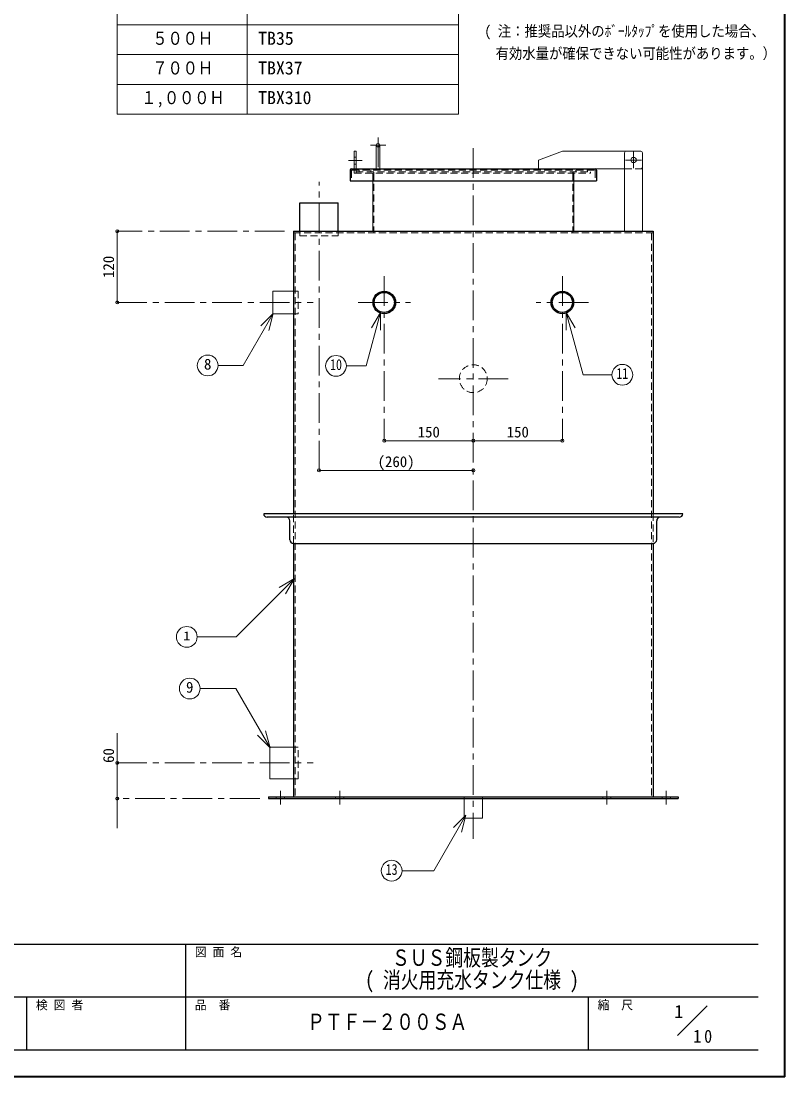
# Model space of a CAD drawing. Units: millimetres at full size, sheet at 1:10; details may follow other scales. Extents: x -2123 to 1927, y -1358 to 1452.
# Drawn here: x 640 to 1927, y -1358 to 421 of the extents above; entities that cross this region are included whole.
import ezdxf
from ezdxf.enums import TextEntityAlignment as Align

# ---------------------------------------------------------------- set-up
doc = ezdxf.new("R2010")
doc.units = ezdxf.units.MM
doc.header["$LTSCALE"] = 10
doc.header["$PDMODE"] = 32
doc.header["$PDSIZE"] = 5
doc.linetypes.add('CHAIN1', pattern=[8, 5, -1, 1, -1])
doc.linetypes.add('DASHED1', pattern=[1.8, 1.2, -0.6])
doc.layers.add('0-0', color=7, linetype='Continuous', lineweight=18)
doc.styles.add('ＭＳ ゴシック', font='')
doc.styles.get('ＭＳ ゴシック').set_extended_font_data('MS Gothic')

msp = doc.modelspace()

# ---------------------------------------------------------------- linework, layer by layer
at = {"layer": '0-0', "color": 1, "lineweight": 40}
for q in [(1927.2, 1451.91), (-2122.8, -1358.09)]:
    msp.add_line((1927.2, -1358.09), q, dxfattribs=at)
at = {"layer": '0-0', "color": 3}
for p, q in [((802.2, 264.41), (802.2, 664.41)), ((1377.2, 264.41), (1377.2, 664.41)), ((1020.95, 264.41), (1020.95, 614.41)), ((1377.2, 414.41), (802.2, 414.41)), ((1377.2, 364.41), (802.2, 364.41)), ((1377.2, 314.41), (802.2, 314.41)), ((1377.2, 264.41), (802.2, 264.41))]:
    msp.add_line(p, q, dxfattribs=at)
at = {"layer": '0-0', "color": 4, "linetype": 'CHAIN1', "lineweight": 9}
for p, q in [((1241.7, 224.91), (1241.7, 171.91)), ((1228.7, 211.91), (1254.7, 211.91)), ((1402.2, 206.91), (1402.2, -957.09)), ((1672.2, 173.41), (1672.2, 200.41)), ((1214.7, 185.91), (1191.7, 185.91)), ((1658.7, 186.91), (1685.7, 186.91)), ((1142.2, -336.09), (1142.2, 149.91)), ((1084.2, 66.91), (802.2, 66.91)), ((1252.2, -9.09), (1252.2, -286.09)), ((1552.2, -9.09), (1552.2, -286.09)), ((802.2, -53.09), (1132.2, -53.09)), ((1208.2, -53.09), (1296.2, -53.09)), ((1596.2, -53.09), (1508.2, -53.09)), ((1460.7, -181.59), (1343.7, -181.59)), ((802.2, -829.09), (1132.2, -829.09)), ((1042.2, -889.09), (802.2, -889.09)), ((1077.2, -876.09), (1077.2, -899.09)), ((1177.2, -876.09), (1177.2, -899.09)), ((1627.2, -876.09), (1627.2, -899.09)), ((1727.2, -876.09), (1727.2, -899.09))]:
    msp.add_line(p, q, dxfattribs=at)
at = {"layer": '0-0', "color": 4, "lineweight": 9}
for p, q in [((1201.7, 201.91), (1204.7, 201.91)), ((1201.7, 201.91), (1201.7, 171.91)), ((1204.7, 201.91), (1204.7, 171.91)), ((1512.2, 186.91), (1552.2, 201.91)), ((1660.2, 201.91), (1552.2, 201.91)), ((1512.2, 186.91), (1512.2, 171.91)), ((1657.2, 171.91), (1607.7, 171.91)), ((1232.7, 151.91), (1232.7, 66.91)), ((1571.7, 151.91), (1571.7, 66.91)), ((802.2, -53.09), (802.2, 66.91)), ((1252.2, -286.09), (1402.2, -286.09)), ((1402.2, -286.09), (1552.2, -286.09)), ((1402.2, -336.09), (1142.2, -336.09)), ((802.2, -779.09), (802.2, -939.09))]:
    msp.add_line(p, q, dxfattribs=at)
at = {"layer": '0-0'}
for p, q in [((1238.7, 211.91), (1238.7, 171.91)), ((1244.7, 211.91), (1244.7, 171.91)), ((1657.2, 198.91), (1657.2, 66.91)), ((1684.2, 201.91), (1660.2, 201.91)), ((1687.2, 198.91), (1687.2, 66.91)), ((1064.2, -34.09), (1099.2, -34.09)), ((1245.53, -69.88), (1221.4, -159.94)), ((1245.53, -69.88), (1230.53, -95.86)), ((1245.53, -69.88), (1245.53, -99.88)), ((1558.86, -69.88), (1558.86, -99.88)), ((1558.86, -69.88), (1573.86, -95.86)), ((1558.86, -69.88), (1587.03, -174.98)), ((1065.17, -71.55), (1014.52, -159.28)), ((1065.17, -71.55), (1043.96, -92.76)), ((1065.17, -71.55), (1057.41, -100.52)), ((972.15, -159.28), (1014.52, -159.28)), ((1188.39, -159.94), (1221.4, -159.94)), ((1635.85, -174.98), (1587.03, -174.98)), ((1100.87, -518.32), (1002.56, -616.63)), ((1100.87, -518.32), (1074.89, -533.32)), ((1100.87, -518.32), (1085.87, -544.3)), ((1002.56, -616.63), (936.9, -616.63)), ((941.86, -703.73), (1002.14, -703.73)), ((1059.9, -803.77), (1002.14, -703.73)), ((1059.9, -803.77), (1038.68, -782.55)), ((1059.9, -803.77), (1052.13, -774.79)), ((1059.2, -855.59), (1059.2, -802.59)), ((1059.2, -802.59), (1099.2, -802.59)), ((1059.2, -855.59), (1099.2, -855.59)), ((1386.7, -922.09), (1386.7, -889.09)), ((1389.84, -916.92), (1335.7, -1010.68)), ((1389.84, -916.92), (1368.62, -938.13)), ((1389.84, -916.92), (1382.07, -945.89)), ((1335.7, -1010.68), (1282.1, -1010.68)), ((1745.98, -1288.59), (1796.48, -1238.09))]:
    msp.add_line(p, q, dxfattribs=at)
at = {"layer": '0-0', "color": 4, "linetype": 'DASHED1', "lineweight": 9}
for p, q in [((1204.7, 191.91), (1201.7, 191.91)), ((1204.7, 179.91), (1201.7, 179.91)), ((1198.45, 171.91), (1198.45, 169.91)), ((1201.7, 171.91), (1201.7, 164.91)), ((1201.7, 164.91), (1599.7, 164.91)), ((1204.7, 171.91), (1204.7, 164.91)), ((1204.7, 166.91), (1599.7, 166.91)), ((1207.95, 171.91), (1207.95, 169.91)), ((1209.7, 166.91), (1209.7, 169.91)), ((1229.7, 166.91), (1229.7, 169.91)), ((1232.7, 151.91), (1232.7, 163.91)), ((1234.7, 164.91), (1234.7, 63.91)), ((1569.7, 164.91), (1569.7, 63.91)), ((1571.7, 151.91), (1571.7, 163.91)), ((1574.7, 166.91), (1574.7, 169.91)), ((1594.7, 166.91), (1594.7, 169.91)), ((1599.7, 166.91), (1599.7, 164.91)), ((1657.2, 171.91), (1684.2, 171.91)), ((1099.2, -34.09), (1107.2, -34.09)), ((1107.2, -34.09), (1107.2, -72.09)), ((1099.2, -72.09), (1107.2, -72.09)), ((1099.2, -802.59), (1107.2, -802.59)), ((1107.2, -855.59), (1107.2, -802.59)), ((1099.2, -855.59), (1107.2, -855.59)), ((1070.2, -886.09), (1070.2, -889.09)), ((1084.2, -886.09), (1084.2, -889.09)), ((1386.7, -889.09), (1386.7, -886.09)), ((1417.7, -889.09), (1417.7, -886.09)), ((1720.2, -886.09), (1720.2, -889.09)), ((1734.2, -886.09), (1734.2, -889.09))]:
    msp.add_line(p, q, dxfattribs=at)
at = {"layer": '0-0', "color": 5, "lineweight": 25}
for p, q in [((1196.7, 171.91), (1607.7, 171.91)), ((1609.7, 169.91), (1609.7, 151.91)), ((1196.7, 151.91), (1609.7, 151.91)), ((1174.7, 66.91), (1174.7, 114.91)), ((1099.2, 66.91), (1705.2, 66.91)), ((1099.2, 66.91), (1099.2, -409.09)), ((1705.2, 66.91), (1705.2, -409.09)), ((1755.2, -409.09), (1049, -409.09)), ((1749.2, -415.09), (1055, -415.09)), ((1093.2, -453.09), (1093.2, -421.09)), ((1711.2, -453.09), (1711.2, -421.09)), ((1099.2, -459.09), (1705.2, -459.09)), ((1099.2, -459.09), (1099.2, -886.09)), ((1705.2, -459.09), (1705.2, -886.09)), ((1057.2, -886.09), (1057.2, -889.09)), ((1057.2, -886.09), (1747.2, -886.09)), ((1057.2, -889.09), (1747.2, -889.09)), ((1747.2, -886.09), (1747.2, -889.09))]:
    msp.add_line(p, q, dxfattribs=at)
at = {"layer": '0-0', "linetype": 'DASHED1'}
for p, q in [((1196.7, 168.91), (1196.7, 151.91)), ((1197.7, 169.91), (1606.7, 169.91)), ((1607.7, 168.91), (1607.7, 151.91)), ((1099.2, 63.91), (1705.2, 63.91)), ((1102.2, 63.91), (1102.2, -886.09)), ((1109.7, 66.91), (1109.7, 58.91)), ((1109.7, 58.91), (1174.7, 58.91)), ((1174.7, 66.91), (1174.7, 58.91)), ((1702.2, 63.91), (1702.2, -886.09)), ((1099.2, -459.09), (1099.2, -409.09)), ((1705.2, -409.09), (1705.2, -459.09)), ((1170.2, -886.09), (1170.2, -889.09)), ((1184.2, -886.09), (1184.2, -889.09)), ((1620.2, -886.09), (1620.2, -889.09)), ((1634.2, -886.09), (1634.2, -889.09))]:
    msp.add_line(p, q, dxfattribs=at)
at = {"layer": '0-0', "color": 6, "lineweight": 25}
for p, q in [((-2077.8, -1134.52), (1882.2, -1134.52)), ((917.91, -1313.09), (917.91, -1134.52)), ((1882.2, -1223.8), (-153.52, -1223.8)), ((650.06, -1313.09), (650.06, -1223.8)), ((1596.48, -1313.09), (1596.48, -1223.8)), ((1882.2, -1313.09), (-2077.8, -1313.09))]:
    msp.add_line(p, q, dxfattribs=at)
at = {"layer": '0-0', "color": 5, "lineweight": 25}
for points in [[(1194.7, 169.91), (1194.7, 151.91), (1196.7, 151.91)], [(1109.7, 66.91), (1109.7, 114.91), (1174.7, 114.91)]]:
    msp.add_lwpolyline(points, dxfattribs=at)
at = {"layer": '0-0'}
for points in [[(1064.2, -34.09), (1064.2, -72.09), (1099.2, -72.09)], [(1386.7, -922.09), (1417.7, -922.09), (1417.7, -889.09)]]:
    msp.add_lwpolyline(points, dxfattribs=at)
for centre, radius in [((1672.2, 186.91), 4.5), ((954.65, -159.28), 17.5), ((1170.89, -159.94), 17.5), ((1653.35, -174.98), 17.5), ((919.4, -616.63), 17.5), ((924.36, -703.73), 17.5), ((1264.6, -1010.68), 17.5)]:
    msp.add_circle(centre, radius, dxfattribs=at)
at = {"layer": '0-0', "color": 5, "lineweight": 25}
for centre, radius in [((1252.2, -53.09), 19), ((1552.2, -53.09), 19), ((1252.2, -53.09), 17), ((1552.2, -53.09), 17)]:
    msp.add_circle(centre, radius, dxfattribs=at)
at = {"layer": '0-0', "color": 4, "linetype": 'DASHED1', "lineweight": 9}
msp.add_circle((1402.2, -181.59), 23.5, dxfattribs=at)
at = {"layer": '0-0'}
for centre, start, end in [((1241.7, 211.91), 360, 180), ((1660.2, 198.91), 90, 180), ((1684.2, 198.91), 0, 90)]:
    msp.add_arc(centre, 3, start, end, dxfattribs=at)
at = {"layer": '0-0', "color": 4, "linetype": 'DASHED1', "lineweight": 9}
for centre, radius, start, end in [((1241.7, 211.91), 3, 180, 0), ((1231.7, 163.91), 1, 0, 90), ((1232.7, 164.91), 2, 0, 90), ((1571.7, 164.91), 2, 90, 180), ((1572.7, 163.91), 1, 90, 180), ((1684.2, 174.91), 3, 270, 0)]:
    msp.add_arc(centre, radius, start, end, dxfattribs=at)
at = {"layer": '0-0', "color": 5, "lineweight": 25}
for centre, radius, start, end in [((1196.7, 169.91), 2, 90, 180), ((1607.7, 169.91), 2, 0, 90), ((1055, -409.09), 6, 180, 270), ((1749.2, -409.09), 6, 270, 0), ((1087.2, -421.09), 6, 0, 90), ((1717.2, -421.09), 6, 90, 180), ((1099.2, -453.09), 6, 180, 270), ((1705.2, -453.09), 6, 270, 0)]:
    msp.add_arc(centre, radius, start, end, dxfattribs=at)
at = {"layer": '0-0', "linetype": 'DASHED1'}
for centre, start, end in [((1197.7, 168.91), 90, 180), ((1606.7, 168.91), 0, 90)]:
    msp.add_arc(centre, 1, start, end, dxfattribs=at)
at = {"layer": '0-0', "color": 1}
for p in [(802.2, 66.91), (802.2, -53.09), (1252.2, -286.09), (1402.2, -286.09), (1552.2, -286.09), (1142.2, -336.09), (1402.2, -336.09), (802.2, -829.09), (802.2, -889.09)]:
    msp.add_point(p, dxfattribs=at)

# ---------------------------------------------------------------- texts
at = {"layer": '0-0', "style": 'ＭＳ ゴシック'}
for s, height, width, p in [('( 注：推奨品以外のﾎﾞｰﾙﾀｯﾌﾟを使用した場合、', 18.33, 0.9, (1420.95, 389.41)), ('５００Ｈ', 21.99, 0.85, (861.57, 374.41)), ('有効水量が確保できない可能性があります。）', 18.33, 0.9, (1439.7, 351.91)), ('７００Ｈ', 21.99, 0.85, (861.57, 324.41)), ('１,０００Ｈ', 21.99, 0.85, (842.82, 274.41)), ('10', 18.33, 0.8, (1160.89, -172.44)), ('11', 18.33, 0.8, (1643.35, -187.48)), ('1', 14.66, 1.25, (913.15, -626.63)), ('13', 18.33, 0.8, (1254.6, -1023.18)), ('ＳＵＳ鋼板製タンク', 27.49, 0.8, (1265.06, -1179.16)), ('( 消火用充水タンク仕様 )', 27.49, 0.8, (1220.06, -1216.66)), ('ＰＴＦ－２００ＳＡ', 27.49, 0.8, (1122.2, -1287.19))]:
    msp.add_text(s, height=height, dxfattribs=dict(at, width=width)).set_placement(p, align=Align.BOTTOM_LEFT)
for s, height, p in [('TB35', 21.99, (1039.7, 374.41)), ('TBX37', 21.99, (1039.7, 324.41)), ('TBX310', 21.99, (1039.7, 274.41)), ('8', 18.33, (948.4, -171.78)), ('150', 18.33, (1308.45, -286.09)), ('150', 18.33, (1458.45, -286.09)), ('(260)', 18.33, (1240.95, -336.09)), ('9', 18.33, (918.11, -716.23)), ('図 面 名', 14.66, (932.91, -1159.52)), ('検 図 者', 14.66, (665.06, -1248.8)), ('品\u3000番', 14.66, (932.91, -1248.8)), ('縮\u3000尺', 14.66, (1611.48, -1248.8)), ('1', 21.99, (1740.9, -1265.61))]:
    msp.add_text(s, height=height, dxfattribs=at).set_placement(p, align=Align.BOTTOM_LEFT)
for s, p in [('120', (802.2, -11.84)), ('60', (802.2, -829.09))]:
    msp.add_text(s, height=18.33, rotation=90, dxfattribs=at).set_placement(p, align=Align.BOTTOM_LEFT)
at = {"layer": '0-0', "insert": (1772.87, -1300.99), "char_height": 21.99, "attachment_point": 7, "style": 'ＭＳ ゴシック'}
msp.add_mtext('\\T1.36;\\W0.9;10', dxfattribs=at)

doc.saveas('drawing.dxf')
